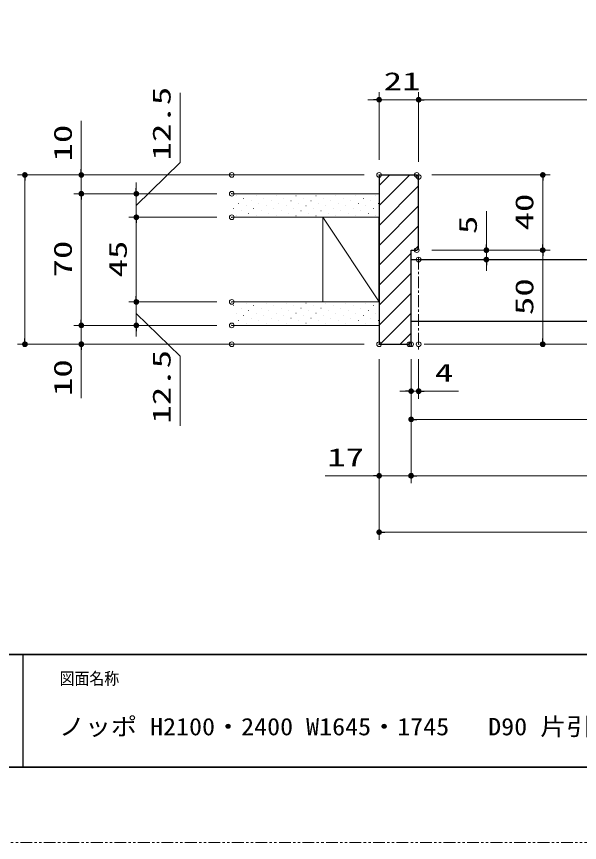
# Model space of a CAD drawing. Units: millimetres, scale not verified. Extents: x -1306 to 1306, y -607 to 607.
# Drawn here: x -896.3 to -597, y -594 to -154.7 of the extents above; entities that cross this region are included whole.
import ezdxf
from ezdxf.enums import TextEntityAlignment as Align

# ---------------------------------------------------------------- set-up
doc = ezdxf.new("R2010")
doc.units = ezdxf.units.MM
doc.header["$LTSCALE"] = 5
doc.header["$PDMODE"] = 32
doc.header["$PDSIZE"] = 2.5
doc.linetypes.add('USER1', pattern=[2.5, 1.25, -0.25, 0.25, -0.25, 0.25, -0.25])
doc.linetypes.add('USER3', pattern=[2, 1.25, -0.25, 0.25, -0.25])
for name, color, linetype, lineweight in [('0-1_線(黄)', 2, 'Continuous', 15), ('0-3_陰線', 4, 'USER1', 9), ('0-C_中心線', 3, 'USER3', 9), ('0-D_線(白)', 7, 'Continuous', 30), ('1-1_寸法線', 3, 'Continuous', 13), ('1-2_ハッチング', 6, 'Continuous', 9), ('1-4_DEFPOINTS', 7, 'Continuous', 5), ('1-5_0', 3, 'Continuous', 25), ('1-7_図面枠', 7, 'Continuous', 35)]:
    doc.layers.add(name, color=color, linetype=linetype, lineweight=lineweight)
doc.styles.add('ＭＳ ゴシック', font='')
doc.styles.get('ＭＳ ゴシック').set_extended_font_data('MS Gothic')

# ---------------------------------------------------------------- blocks, each defined once
blk = doc.blocks.new('_DOT')
at = {"layer": '1-5_0'}
blk.add_line((-2.5, 0), (-5, 0), dxfattribs=at)
for points in [[(0, 0), (-2.5, 0), (-2.48, 0.313)], [(0, 0), (-2.48, -0.313), (-2.5, 0)], [(0, 0), (-2.48, 0.313), (-2.421, 0.622)], [(0, 0), (-2.421, -0.622), (-2.48, -0.313)], [(0, 0), (-2.421, 0.622), (-2.324, 0.92)], [(0, 0), (-2.324, -0.92), (-2.421, -0.622)], [(0, 0), (-2.324, 0.92), (-2.191, 1.204)], [(0, 0), (-2.191, -1.204), (-2.324, -0.92)], [(0, 0), (-2.191, 1.204), (-2.023, 1.469)], [(0, 0), (-2.023, -1.469), (-2.191, -1.204)], [(0, 0), (-2.023, 1.469), (-1.822, 1.711)], [(0, 0), (-1.822, -1.711), (-2.023, -1.469)], [(0, 0), (-1.822, 1.711), (-1.594, 1.926)], [(0, 0), (-1.594, -1.926), (-1.822, -1.711)], [(0, 0), (-1.594, 1.926), (-1.34, 2.111)], [(0, 0), (-1.34, -2.111), (-1.594, -1.926)], [(0, 0), (-1.34, 2.111), (-1.064, 2.262)], [(0, 0), (-1.064, -2.262), (-1.34, -2.111)], [(0, 0), (-1.064, 2.262), (-0.773, 2.378)], [(0, 0), (-0.773, -2.378), (-1.064, -2.262)], [(0, 0), (-0.773, 2.378), (-0.468, 2.456)], [(0, 0), (-0.468, -2.456), (-0.773, -2.378)], [(0, 0), (-0.468, 2.456), (-0.157, 2.495)], [(0, 0), (-0.157, -2.495), (-0.468, -2.456)], [(0, 0), (-0.157, 2.495), (0.157, 2.495)], [(0, 0), (0.157, -2.495), (-0.157, -2.495)], [(0, 0), (0.157, 2.495), (0.468, 2.456)], [(0, 0), (0.468, 2.456), (0.773, 2.378)], [(0, 0), (0.773, 2.378), (1.064, 2.262)], [(0, 0), (1.064, 2.262), (1.34, 2.111)], [(0, 0), (1.34, 2.111), (1.594, 1.926)], [(0, 0), (1.594, 1.926), (1.822, 1.711)], [(0, 0), (1.822, 1.711), (2.023, 1.469)], [(0, 0), (2.023, 1.469), (2.191, 1.204)], [(0, 0), (2.191, 1.204), (2.324, 0.92)], [(0, 0), (2.324, 0.92), (2.421, 0.622)], [(0, 0), (2.421, 0.622), (2.48, 0.313)], [(0, 0), (2.48, 0.313), (2.5, 0)], [(0, 0), (0.468, -2.456), (0.157, -2.495)], [(0, 0), (0.773, -2.378), (0.468, -2.456)], [(0, 0), (1.064, -2.262), (0.773, -2.378)], [(0, 0), (1.34, -2.111), (1.064, -2.262)], [(0, 0), (1.594, -1.926), (1.34, -2.111)], [(0, 0), (1.822, -1.711), (1.594, -1.926)], [(0, 0), (2.023, -1.469), (1.822, -1.711)], [(0, 0), (2.191, -1.204), (2.023, -1.469)], [(0, 0), (2.324, -0.92), (2.191, -1.204)], [(0, 0), (2.421, -0.622), (2.324, -0.92)], [(0, 0), (2.48, -0.313), (2.421, -0.622)], [(0, 0), (2.5, 0), (2.48, -0.313)]]:
    blk.add_solid(points, dxfattribs=at)

msp = doc.modelspace()

# ---------------------------------------------------------------- linework, layer by layer
at = {"layer": '0-1_線(黄)'}
for p, q in [((-703.468, -248.976), (-781.826, -248.976)), ((-703.468, -261.476), (-781.826, -261.476)), ((-733.468, -261.476), (-733.468, -306.476)), ((-733.468, -261.476), (-703.468, -306.476)), ((-703.468, -306.476), (-781.826, -306.476)), ((-703.468, -318.976), (-781.826, -318.976))]:
    msp.add_line(p, q, dxfattribs=at)
at = {"layer": '0-3_陰線'}
msp.add_line((387.036, -594), (-1292.964, -594), dxfattribs=at)
at = {"layer": '0-C_中心線'}
msp.add_line((-682.468, -282.976), (-682.468, -332.976), dxfattribs=at)
at = {"layer": '0-D_線(白)'}
for p, q in [((-703.468, -238.976), (-683.468, -238.976)), ((-683.468, -238.976), (-682.468, -239.976)), ((-682.468, -277.976), (-682.468, -239.976)), ((-703.468, -306.476), (-703.468, -261.476)), ((-682.468, -277.976), (-683.468, -278.976)), ((-686.468, -283.976), (-587.468, -283.976)), ((-587.468, -316.976), (-686.468, -316.976)), ((-686.468, -327.976), (-687.468, -328.976))]:
    msp.add_line(p, q, dxfattribs=at)
for points in [[(-703.468, -238.976), (-703.468, -328.976), (-687.468, -328.976)], [(-686.468, -327.976), (-686.468, -278.976), (-683.468, -278.976)]]:
    msp.add_lwpolyline(points, dxfattribs=at)
at = {"layer": '1-1_寸法線'}
for p, q in [((-703.468, -230.976), (-703.468, -194.976)), ((-682.468, -231.976), (-682.468, -194.976)), ((-682.468, -231.976), (-682.468, -194.976)), ((-706.468, -198.976), (-709.468, -198.976)), ((-703.468, -198.976), (-682.468, -198.976)), ((-679.468, -198.976), (-676.468, -198.976)), ((-679.468, -198.976), (-360.991, -198.976)), ((-861.826, -235.976), (-861.826, -210.214)), ((-711.468, -238.976), (-895.826, -238.976)), ((-789.826, -238.976), (-865.826, -238.976)), ((-861.826, -248.976), (-861.826, -238.976)), ((-675.468, -238.976), (-612.468, -238.976)), ((-891.826, -241.976), (-891.826, -325.976)), ((-832.576, -245.976), (-832.576, -242.976)), ((-616.468, -241.976), (-616.468, -275.976)), ((-789.826, -248.976), (-865.826, -248.976)), ((-789.826, -248.976), (-865.826, -248.976)), ((-789.826, -248.976), (-836.576, -248.976)), ((-832.576, -261.476), (-832.576, -248.976)), ((-832.576, -261.476), (-832.576, -248.976)), ((-861.826, -251.976), (-861.826, -315.976)), ((-861.826, -251.976), (-861.826, -254.976)), ((-646.468, -275.976), (-646.468, -258.309)), ((-789.826, -261.476), (-836.576, -261.476)), ((-789.826, -261.476), (-836.576, -261.476)), ((-832.576, -264.476), (-832.576, -303.476)), ((-832.576, -264.476), (-832.576, -267.476)), ((-675.468, -278.976), (-612.468, -278.976)), ((-675.468, -278.976), (-612.468, -278.976)), ((-675.468, -278.976), (-642.468, -278.976)), ((-646.468, -283.976), (-646.468, -278.976)), ((-674.468, -283.976), (-642.468, -283.976)), ((-616.468, -281.976), (-616.468, -325.976)), ((-646.468, -286.976), (-646.468, -289.976)), ((-832.576, -303.476), (-832.576, -300.476)), ((-789.826, -306.476), (-836.576, -306.476)), ((-789.826, -306.476), (-836.576, -306.476)), ((-832.576, -318.976), (-832.576, -306.476)), ((-832.576, -318.976), (-832.576, -306.476)), ((-861.826, -315.976), (-861.826, -312.976)), ((-789.826, -318.976), (-865.826, -318.976)), ((-789.826, -318.976), (-865.826, -318.976)), ((-861.826, -318.976), (-861.826, -328.976)), ((-789.826, -318.976), (-836.576, -318.976)), ((-832.576, -321.976), (-832.576, -324.976)), ((-711.468, -328.976), (-895.826, -328.976)), ((-789.826, -328.976), (-865.826, -328.976)), ((-679.468, -328.976), (-612.468, -328.976)), ((-679.468, -328.976), (-393.991, -328.976)), ((-861.826, -331.976), (-861.826, -357.737)), ((-703.468, -336.976), (-703.468, -402.976)), ((-703.468, -336.976), (-703.468, -432.976)), ((-686.468, -336.976), (-686.468, -402.976)), ((-686.468, -336.976), (-686.468, -357.976)), ((-686.468, -336.976), (-686.468, -372.976)), ((-686.468, -336.976), (-686.468, -402.976)), ((-682.468, -336.976), (-682.468, -357.976)), ((-689.468, -353.976), (-692.468, -353.976)), ((-686.468, -353.976), (-682.468, -353.976)), ((-679.468, -353.976), (-661.325, -353.976)), ((-683.468, -368.976), (-333.991, -368.976)), ((-706.468, -398.976), (-732.23, -398.976)), ((-686.468, -398.976), (-703.468, -398.976)), ((-683.468, -398.976), (-680.468, -398.976)), ((-683.468, -398.976), (-43.046, -398.976)), ((-700.468, -428.976), (-22.046, -428.976))]:
    msp.add_line(p, q, dxfattribs=at)
for points in [[(-832.576, -255.226), (-809.316, -232.431), (-809.316, -195.383)], [(-832.576, -312.726), (-809.316, -335.331), (-809.316, -372.379)]]:
    msp.add_lwpolyline(points, dxfattribs=at)
at = {"layer": '1-2_ハッチング'}
for p, q in [((-703.468, -244.608), (-697.836, -238.976)), ((-703.468, -255.214), (-687.229, -238.976)), ((-703.468, -265.821), (-682.468, -244.821)), ((-779.512, -250.144), (-779.462, -250.144)), ((-768.905, -250.144), (-768.855, -250.144)), ((-758.298, -250.144), (-758.248, -250.144)), ((-747.692, -250.144), (-747.642, -250.144)), ((-737.085, -250.144), (-737.035, -250.144)), ((-726.479, -250.144), (-726.429, -250.144)), ((-715.872, -250.144), (-715.822, -250.144)), ((-705.265, -250.144), (-705.215, -250.144)), ((-778.186, -254.122), (-778.136, -254.122)), ((-775.534, -251.47), (-775.484, -251.47)), ((-771.557, -252.796), (-771.507, -252.796)), ((-767.579, -254.122), (-767.529, -254.122)), ((-764.928, -251.47), (-764.878, -251.47)), ((-760.95, -252.796), (-760.9, -252.796)), ((-756.973, -254.122), (-756.923, -254.122)), ((-754.321, -251.47), (-754.271, -251.47)), ((-750.344, -252.796), (-750.294, -252.796)), ((-746.366, -254.122), (-746.316, -254.122)), ((-743.714, -251.47), (-743.664, -251.47)), ((-739.737, -252.796), (-739.687, -252.796)), ((-735.759, -254.122), (-735.709, -254.122)), ((-733.108, -251.47), (-733.058, -251.47)), ((-729.13, -252.796), (-729.08, -252.796)), ((-725.153, -254.122), (-725.103, -254.122)), ((-722.501, -251.47), (-722.451, -251.47)), ((-718.524, -252.796), (-718.474, -252.796)), ((-714.546, -254.122), (-714.496, -254.122)), ((-711.895, -251.47), (-711.845, -251.47)), ((-707.917, -252.796), (-707.867, -252.796)), ((-703.94, -254.122), (-703.89, -254.122)), ((-780.837, -256.773), (-780.787, -256.773)), ((-776.86, -258.099), (-776.81, -258.099)), ((-774.208, -255.447), (-774.158, -255.447)), ((-770.231, -256.773), (-770.181, -256.773)), ((-766.253, -258.099), (-766.203, -258.099)), ((-763.602, -255.447), (-763.552, -255.447)), ((-759.624, -256.773), (-759.574, -256.773)), ((-755.647, -258.099), (-755.597, -258.099)), ((-752.995, -255.447), (-752.945, -255.447)), ((-749.018, -256.773), (-748.968, -256.773)), ((-745.04, -258.099), (-744.99, -258.099)), ((-742.389, -255.447), (-742.339, -255.447)), ((-738.411, -256.773), (-738.361, -256.773)), ((-734.434, -258.099), (-734.384, -258.099)), ((-731.782, -255.447), (-731.732, -255.447)), ((-727.804, -256.773), (-727.754, -256.773)), ((-723.827, -258.099), (-723.777, -258.099)), ((-721.175, -255.447), (-721.125, -255.447)), ((-717.198, -256.773), (-717.148, -256.773)), ((-713.22, -258.099), (-713.17, -258.099)), ((-710.569, -255.447), (-710.519, -255.447)), ((-706.591, -256.773), (-706.541, -256.773)), ((-703.468, -276.428), (-682.468, -255.428)), ((-779.512, -260.751), (-779.462, -260.751)), ((-772.883, -259.425), (-772.833, -259.425)), ((-768.905, -260.751), (-768.855, -260.751)), ((-762.276, -259.425), (-762.226, -259.425)), ((-758.298, -260.751), (-758.248, -260.751)), ((-751.669, -259.425), (-751.619, -259.425)), ((-747.692, -260.751), (-747.642, -260.751)), ((-741.063, -259.425), (-741.013, -259.425)), ((-737.085, -260.751), (-737.035, -260.751)), ((-730.456, -259.425), (-730.406, -259.425)), ((-726.479, -260.751), (-726.429, -260.751)), ((-719.85, -259.425), (-719.8, -259.425)), ((-715.872, -260.751), (-715.822, -260.751)), ((-709.243, -259.425), (-709.193, -259.425)), ((-705.265, -260.751), (-705.215, -260.751)), ((-703.468, -287.034), (-682.468, -266.034)), ((-684.803, -278.976), (-682.468, -276.641)), ((-703.468, -297.641), (-686.468, -280.641)), ((-703.468, -308.247), (-686.468, -291.247)), ((-703.468, -318.854), (-686.468, -301.854)), ((-774.208, -307.12), (-774.158, -307.12)), ((-763.602, -307.12), (-763.552, -307.12)), ((-752.995, -307.12), (-752.945, -307.12)), ((-742.389, -307.12), (-742.339, -307.12)), ((-731.782, -307.12), (-731.732, -307.12)), ((-721.175, -307.12), (-721.125, -307.12)), ((-710.569, -307.12), (-710.519, -307.12)), ((-780.837, -308.446), (-780.787, -308.446)), ((-776.86, -309.772), (-776.81, -309.772)), ((-772.883, -311.097), (-772.833, -311.097)), ((-770.231, -308.446), (-770.181, -308.446)), ((-766.253, -309.772), (-766.203, -309.772)), ((-762.276, -311.097), (-762.226, -311.097)), ((-759.624, -308.446), (-759.574, -308.446)), ((-755.647, -309.772), (-755.597, -309.772)), ((-751.669, -311.097), (-751.619, -311.097)), ((-749.018, -308.446), (-748.968, -308.446)), ((-745.04, -309.772), (-744.99, -309.772)), ((-741.063, -311.097), (-741.013, -311.097)), ((-738.411, -308.446), (-738.361, -308.446)), ((-734.434, -309.772), (-734.384, -309.772)), ((-730.456, -311.097), (-730.406, -311.097)), ((-727.804, -308.446), (-727.754, -308.446)), ((-723.827, -309.772), (-723.777, -309.772)), ((-719.85, -311.097), (-719.8, -311.097)), ((-717.198, -308.446), (-717.148, -308.446)), ((-713.22, -309.772), (-713.17, -309.772)), ((-709.243, -311.097), (-709.193, -311.097)), ((-706.591, -308.446), (-706.541, -308.446)), ((-779.512, -312.423), (-779.462, -312.423)), ((-775.534, -313.749), (-775.484, -313.749)), ((-771.557, -315.075), (-771.507, -315.075)), ((-768.905, -312.423), (-768.855, -312.423)), ((-764.928, -313.749), (-764.878, -313.749)), ((-760.95, -315.075), (-760.9, -315.075)), ((-758.298, -312.423), (-758.248, -312.423)), ((-754.321, -313.749), (-754.271, -313.749)), ((-750.344, -315.075), (-750.294, -315.075)), ((-747.692, -312.423), (-747.642, -312.423)), ((-743.714, -313.749), (-743.664, -313.749)), ((-739.737, -315.075), (-739.687, -315.075)), ((-737.085, -312.423), (-737.035, -312.423)), ((-733.108, -313.749), (-733.058, -313.749)), ((-729.13, -315.075), (-729.08, -315.075)), ((-726.479, -312.423), (-726.429, -312.423)), ((-722.501, -313.749), (-722.451, -313.749)), ((-718.524, -315.075), (-718.474, -315.075)), ((-715.872, -312.423), (-715.822, -312.423)), ((-711.895, -313.749), (-711.845, -313.749)), ((-707.917, -315.075), (-707.867, -315.075)), ((-705.265, -312.423), (-705.215, -312.423)), ((-702.983, -328.976), (-686.468, -312.461)), ((-778.186, -316.401), (-778.136, -316.401)), ((-774.208, -317.727), (-774.158, -317.727)), ((-767.579, -316.401), (-767.529, -316.401)), ((-763.602, -317.727), (-763.552, -317.727)), ((-756.973, -316.401), (-756.923, -316.401)), ((-752.995, -317.727), (-752.945, -317.727)), ((-746.366, -316.401), (-746.316, -316.401)), ((-742.389, -317.727), (-742.339, -317.727)), ((-735.759, -316.401), (-735.709, -316.401)), ((-731.782, -317.727), (-731.732, -317.727)), ((-725.153, -316.401), (-725.103, -316.401)), ((-721.175, -317.727), (-721.125, -317.727)), ((-714.546, -316.401), (-714.496, -316.401)), ((-710.569, -317.727), (-710.519, -317.727)), ((-703.94, -316.401), (-703.89, -316.401)), ((-692.377, -328.976), (-686.468, -323.067))]:
    msp.add_line(p, q, dxfattribs=at)
at = {"layer": '1-4_DEFPOINTS'}
for p in [(-682.468, -198.976), (-781.826, -238.976), (-703.468, -238.976), (-703.468, -238.976), (-683.468, -238.976), (-682.468, -239.976), (-861.826, -248.976), (-781.826, -248.976), (-832.576, -261.476), (-781.826, -261.476), (-683.468, -278.976), (-616.468, -278.976), (-682.468, -283.976), (-646.468, -283.976), (-832.576, -306.476), (-781.826, -306.476), (-861.826, -318.976), (-832.576, -318.976), (-781.826, -318.976), (-891.826, -328.976), (-861.826, -328.976), (-781.826, -328.976), (-703.468, -328.976), (-703.468, -328.976), (-687.468, -328.976), (-686.468, -328.976), (-682.468, -328.976), (-616.468, -328.976), (-682.468, -353.976), (-686.468, -398.976)]:
    msp.add_point(p, dxfattribs=at)
at = {"layer": '1-5_0', "color": 7}
msp.add_line((-892.964, -494), (-892.964, -554), dxfattribs=at)
msp.add_line((-892.964, -494), (-892.964, -554), dxfattribs=at)
at = {"layer": '1-7_図面枠'}
msp.add_line((-1252.964, -494), (347.036, -494), dxfattribs=at)
msp.add_lwpolyline([(-1252.964, -554), (347.036, -554), (347.036, 554), (-1252.964, 554)], close=True, dxfattribs=at)

# ---------------------------------------------------------------- block references
at = {"layer": '1-1_寸法線', "xscale": 0.6, "yscale": 0.6}
for p in [(-703.468, -198.976), (-686.468, -353.976), (-703.468, -398.976)]:
    msp.add_blockref('_DOT', p, dxfattribs=at)
for p, rotation in [((-682.468, -198.976), 180), ((-682.468, -198.976), 180), ((-861.826, -238.976), 270), ((-891.826, -238.976), 90), ((-616.468, -238.976), 90), ((-832.576, -248.976), 270), ((-861.826, -248.976), 90), ((-861.826, -248.976), 90), ((-832.576, -261.476), 90), ((-832.576, -261.476), 90), ((-646.468, -278.976), 270), ((-616.468, -278.976), 270), ((-616.468, -278.976), 90), ((-646.468, -283.976), 90), ((-832.576, -306.476), 270), ((-832.576, -306.476), 270), ((-861.826, -318.976), 270), ((-861.826, -318.976), 270), ((-832.576, -318.976), 90), ((-891.826, -328.976), 270), ((-861.826, -328.976), 90), ((-616.468, -328.976), 270), ((-682.468, -353.976), 180), ((-686.468, -368.976), 180), ((-686.468, -398.976), 180), ((-686.468, -398.976), 180), ((-703.468, -428.976), 180)]:
    msp.add_blockref('_DOT', p, dxfattribs=dict(at, rotation=rotation))

# ---------------------------------------------------------------- texts
at = {"layer": '1-1_寸法線', "style": 'ＭＳ ゴシック', "width": 1.5}
for s, p in [('21', (-701.064, -196.826)), ('4', (-673.897, -351.826)), ('17', (-731.087, -396.826))]:
    msp.add_text(s, height=9.604, dxfattribs=at).set_placement(p, align=Align.BOTTOM_LEFT)
for s, p in [('12.5', (-811.466, -231.288)), ('10', (-863.976, -231.833)), ('40', (-618.618, -268.499)), ('5', (-648.618, -270.404)), ('70', (-863.976, -293.499)), ('45', (-834.726, -293.499)), ('50', (-618.618, -313.499)), ('12.5', (-811.466, -371.236)), ('10', (-863.976, -356.595))]:
    msp.add_text(s, height=9.604, rotation=90, dxfattribs=at).set_placement(p, align=Align.BOTTOM_LEFT)
at = {"layer": '1-7_図面枠', "style": 'ＭＳ ゴシック'}
for s, height, width, p in [('図面名称', 6.452, 0.9, (-873.367, -511.963)), ('ノッポ H2100・2400 W1645・1745   D90 片引き戸 ガラス入り 図面', 9.236, 1.1, (-873.76, -539.776))]:
    msp.add_text(s, height=height, dxfattribs=dict(at, width=width)).set_placement(p, align=Align.BOTTOM_LEFT)

doc.saveas('drawing.dxf')
